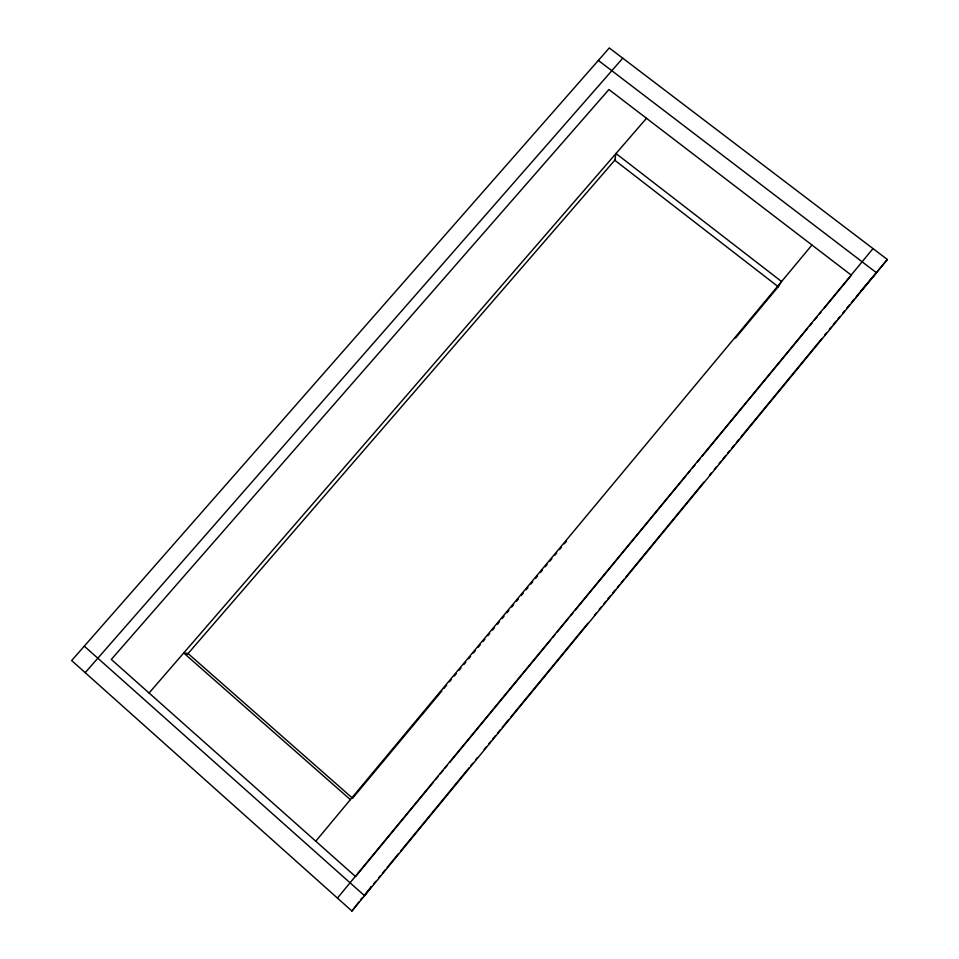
<?xml version="1.0" encoding="UTF-8"?>
<svg xmlns="http://www.w3.org/2000/svg" width="959" height="959" viewBox="0 0 959 959"><rect width="100%" height="100%" fill="white"/><g stroke="black" fill="none" stroke-linecap="round" stroke-linejoin="round"><path stroke-width="1.44" d="M351.941 911.05L887.351 259.505L609.301 47.95L71.649 660.559L351.941 911.05L358.714 902.155M360.488 899.926L362.418 897.576M365.103 894.303L371.577 886.428L364.552 895.706L84.284 646.162M373.83 883.683L375.736 881.369M378.589 877.905L380.495 875.591M382.389 873.277L385.242 869.801M387.148 867.487L398.56 853.594M400.466 851.28L468.951 767.943M470.857 765.63L472.763 763.316M475.616 759.84L477.51 757.526M484.175 749.423L486.069 747.109M488.934 743.645L490.828 741.319M492.734 739.005L495.587 735.541M497.493 733.227L500.346 729.751M502.24 727.437L508.905 719.334M510.811 717.02L587.855 623.266M594.508 615.163L596.414 612.849M599.267 609.373L601.173 607.059M604.026 603.595L605.932 601.269M607.826 598.955L610.679 595.491M612.585 593.177L615.438 589.701M617.344 587.388L619.25 585.074M621.144 582.76L623.997 579.284M625.903 576.97L703.906 482.053M709.612 475.113L711.518 472.799M714.371 469.323L716.265 467.009M719.118 463.545L721.024 461.219M722.93 458.905L725.783 455.441M727.689 453.127L729.583 450.802M731.489 448.488L734.342 445.024M736.248 442.71L739.101 439.234M740.995 436.92L821.851 338.539M824.704 335.063L826.61 332.749M829.463 329.273L831.369 326.959M833.263 324.645L836.128 321.169M838.022 318.856L839.928 316.542M842.781 313.078L844.687 310.752M846.581 308.438L849.434 304.974M851.34 302.66L854.193 299.184M856.099 296.87L887.351 259.505M337.436 898.092L873.002 248.597M433.612 781.933L355.573 876.586L111.304 659.432L608.941 89.523L851.4 275.233L823.805 308.702M435.518 779.631L438.371 776.167M440.265 773.853L443.13 770.389M445.024 768.087L446.93 765.773M449.783 762.309L550.67 639.965M552.576 637.651L555.429 634.199M557.323 631.885L568.747 618.04M570.653 615.726L573.506 612.262M575.412 609.96L685.805 476.072M687.711 473.758L690.564 470.294M692.47 467.992L695.323 464.528M697.229 462.214L700.082 458.75M701.988 456.448L807.622 328.326M809.528 326.012L812.381 322.56M814.287 320.246L817.14 316.782M819.046 314.48L820.952 312.166M315.775 841.199L811.961 245.024M352.9 797.864L441.871 690.959M443.777 688.658L446.654 685.206M449.519 681.753L451.437 679.463M454.302 676.011L456.22 673.709M459.085 670.257L461.003 667.967M463.868 664.515L465.786 662.213M468.651 658.761L470.569 656.471M473.434 653.019L475.352 650.717M478.217 647.265L480.135 644.975M483 641.523L484.918 639.221M487.783 635.781L489.701 633.479M492.566 630.027L494.484 627.725M497.349 624.285L499.267 621.983M502.132 618.531L504.05 616.229M506.915 612.789L508.833 610.487M511.698 607.035L513.616 604.733M516.481 601.293L518.399 598.991M521.264 595.539L523.182 593.237M526.047 589.797L527.965 587.495M530.83 584.043L532.748 581.741M535.613 578.301L537.531 575.999M540.397 572.547L542.314 570.245M545.18 566.805L547.098 564.503M549.963 561.051L551.881 558.761M554.746 555.309L556.664 553.007M559.529 549.555L561.447 547.265M564.312 543.813L566.23 541.511M735.553 338.048L778.6 286.309M860.882 291.045L876.478 272.752L598.344 60.429M149.065 693.009L646.498 118.281M187.221 654.518L615.498 159.374M85.195 672.655L622.763 58.199M352.588 798.236L188.06 653.535L183.708 652.983L350.371 799.626M615.99 153.524L614.755 160.225L778.24 286.753L781.573 281.538L615.99 153.524"/></g></svg>
